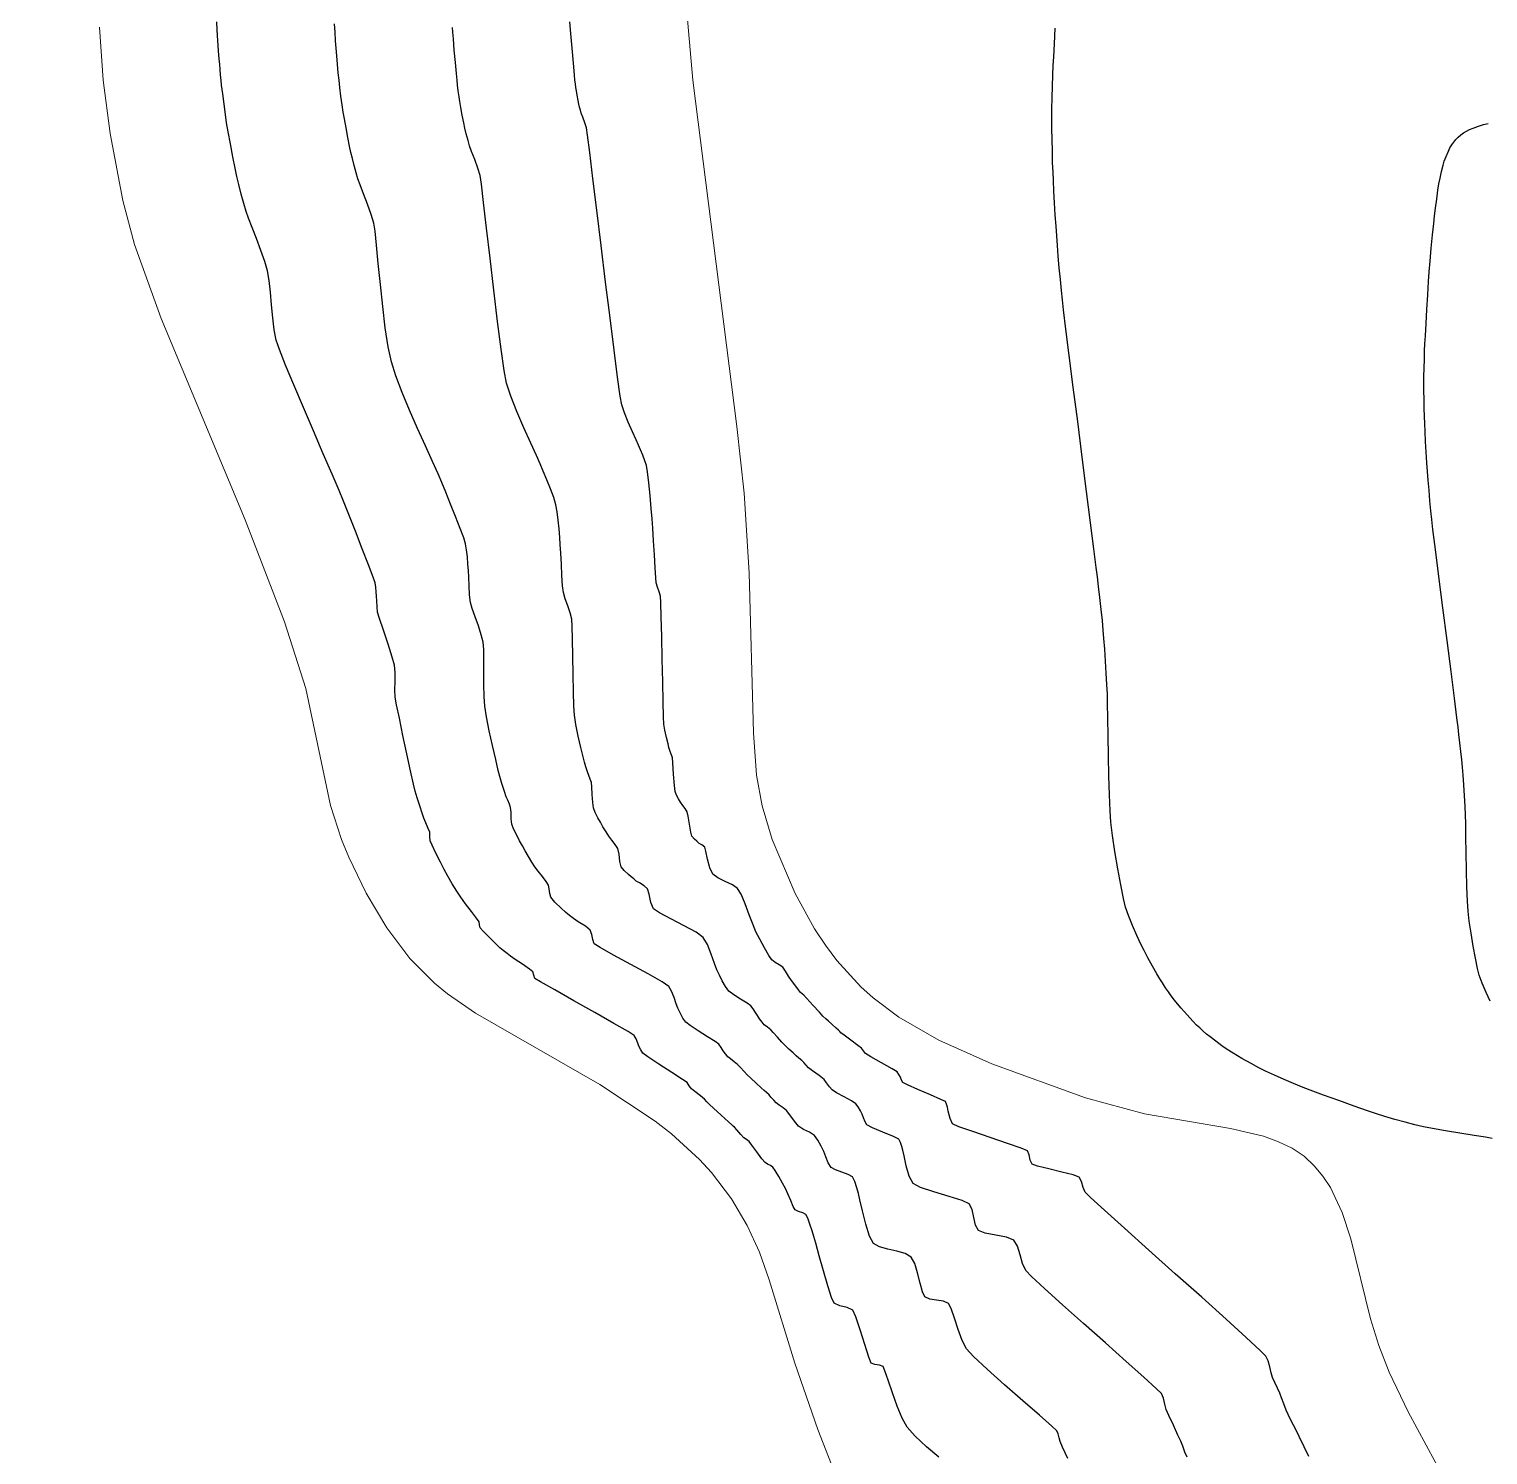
# Model space of a CAD drawing. Extents: x 27 to 849, y 0 to 853.
# Drawn here: x 456 to 524.5, y 241.8 to 308.7 of the extents above; entities that cross this region are included whole.
import ezdxf

# ---------------------------------------------------------------- set-up
doc = ezdxf.new("R2010")
doc.units = 0
doc.header["$LTSCALE"] = 2
doc.layers.add('Curva 1 m', color=5, linetype='Continuous')
doc.layers.add('Curva Mestra', color=1, linetype='Continuous')

msp = doc.modelspace()

# ---------------------------------------------------------------- linework, layer by layer
at = {"extrusion": (-0.049704, 0.050571, 0.997483), "elevation": -45.882}
msp.add_lwpolyline([(-371.684, 250.552), (-374.359, -58.63), (-849.748, -54.517), (-847.073, 254.665)], close=True, dxfattribs=at)
at = {"layer": 'Curva 1 m', "linetype": 'Continuous', "lineweight": -3}
for points, elevation in [([(498.692, 241.699), (498.128, 242.174), (497.587, 242.671), (497.206, 243.102), (496.983, 243.518), (496.749, 244.091), (496.523, 244.72), (496.323, 245.306), (496.17, 245.749), (496.08, 245.949), (495.914, 246.008), (495.693, 246.041), (495.529, 246.101), (495.417, 246.38), (495.228, 246.973), (495.01, 247.675), (494.807, 248.284), (494.667, 248.597), (494.403, 248.714), (494.048, 248.796), (493.787, 248.915), (493.67, 249.184), (493.492, 249.737), (493.287, 250.437), (493.086, 251.147), (492.924, 251.729), (492.832, 252.046), (492.748, 252.311), (492.646, 252.63), (492.545, 252.916), (492.461, 253.08), (492.313, 253.16), (492.114, 253.225), (491.961, 253.303), (491.868, 253.464), (491.748, 253.743), (491.62, 254.052), (491.505, 254.304), (491.367, 254.559), (491.19, 254.871), (491.023, 255.149), (490.917, 255.302), (490.804, 255.376), (490.661, 255.445), (490.544, 255.517), (490.398, 255.696), (490.156, 256.02), (489.92, 256.341), (489.792, 256.506), (489.672, 256.598), (489.551, 256.688), (489.414, 256.833), (489.214, 257.055), (489.104, 257.178), (489.045, 257.231), (488.986, 257.283), (488.824, 257.431), (488.477, 257.749), (488.12, 258.075), (487.931, 258.251), (487.819, 258.376), (487.706, 258.498), (487.522, 258.644), (487.245, 258.856), (487.092, 258.974), (487.038, 259.045), (486.986, 259.117), (486.937, 259.195), (486.885, 259.271), (486.668, 259.415), (486.165, 259.743), (485.563, 260.137), (485.048, 260.478), (484.809, 260.647), (484.708, 260.805), (484.625, 260.977), (484.57, 261.126), (484.497, 261.327), (484.409, 261.486), (484.124, 261.663), (483.453, 262.05), (482.55, 262.562), (481.571, 263.114), (480.674, 263.621), (480.012, 263.998), (479.743, 264.161), (479.696, 264.318), (479.651, 264.477), (479.484, 264.604), (479.155, 264.826), (478.809, 265.055), (478.594, 265.201), (478.435, 265.325), (478.256, 265.471), (478.103, 265.603), (477.91, 265.788), (477.605, 266.09), (477.317, 266.381), (477.178, 266.536), (477.15, 266.679), (477.125, 266.824), (477.009, 266.984), (476.764, 267.302), (476.484, 267.667), (476.263, 267.972), (476.079, 268.259), (475.867, 268.608), (475.659, 268.963), (475.488, 269.27), (475.31, 269.616), (475.1, 270.041), (474.921, 270.42), (474.835, 270.624), (474.819, 270.821), (474.805, 271.019), (474.739, 271.198), (474.629, 271.457), (474.535, 271.688), (474.456, 271.914), (474.34, 272.26), (474.219, 272.636), (474.125, 272.953), (474.047, 273.284), (473.908, 273.906), (473.734, 274.705), (473.55, 275.564), (473.381, 276.369), (473.253, 277.005), (473.191, 277.355), (473.174, 277.702), (473.178, 278.108), (473.178, 278.513), (473.151, 278.857), (473.047, 279.247), (472.854, 279.848), (472.635, 280.502), (472.449, 281.056), (472.359, 281.353), (472.333, 281.597), (472.321, 281.878), (472.311, 282.103), (472.295, 282.303), (472.275, 282.531), (472.243, 282.728), (472.148, 282.997), (471.933, 283.569), (471.642, 284.326), (471.321, 285.155), (471.013, 285.94), (470.764, 286.566), (470.556, 287.065), (470.226, 287.833), (469.813, 288.79), (469.352, 289.859), (468.879, 290.96), (468.431, 292.015), (468.045, 292.945), (467.757, 293.673), (467.603, 294.118), (467.508, 294.596), (467.438, 295.163), (467.382, 295.771), (467.329, 296.373), (467.269, 296.921), (467.191, 297.368), (467.064, 297.809), (466.883, 298.332), (466.678, 298.883), (466.476, 299.406), (466.307, 299.848), (466.199, 300.152), (466.087, 300.531), (465.965, 300.975), (465.85, 301.42), (465.757, 301.804), (465.675, 302.185), (465.567, 302.727), (465.451, 303.33), (465.347, 303.893), (465.274, 304.315), (465.217, 304.707), (465.152, 305.191), (465.091, 305.677), (465.042, 306.081), (465.015, 306.315), (464.992, 306.554), (464.968, 306.826), (464.949, 307.065), (464.931, 307.298), (464.901, 307.702), (464.866, 308.188), (464.834, 308.671), (464.813, 309.065)], 39), ([(504.754, 241.625), (504.51, 242.162), (504.39, 242.432), (504.345, 242.594), (504.298, 242.781), (504.237, 242.932), (503.997, 243.155), (503.424, 243.658), (502.643, 244.339), (501.782, 245.093), (500.969, 245.82), (500.33, 246.415), (499.992, 246.776), (499.793, 247.169), (499.606, 247.687), (499.434, 248.223), (499.28, 248.667), (499.147, 248.912), (498.917, 249.01), (498.593, 249.063), (498.271, 249.115), (498.044, 249.215), (497.932, 249.449), (497.822, 249.861), (497.705, 250.343), (497.567, 250.787), (497.397, 251.087), (497.123, 251.245), (496.73, 251.356), (496.299, 251.452), (495.909, 251.563), (495.639, 251.723), (495.453, 252.071), (495.274, 252.629), (495.116, 253.248), (494.994, 253.778), (494.922, 254.072), (494.85, 254.332), (494.762, 254.626), (494.644, 254.847), (494.451, 254.959), (494.148, 255.071), (493.843, 255.183), (493.644, 255.293), (493.513, 255.509), (493.403, 255.795), (493.302, 256.044), (493.178, 256.29), (493.023, 256.572), (492.861, 256.792), (492.635, 256.94), (492.349, 257.079), (492.115, 257.222), (491.919, 257.456), (491.711, 257.755), (491.552, 257.964), (491.398, 258.089), (491.212, 258.219), (491.068, 258.327), (490.95, 258.449), (490.823, 258.594), (490.733, 258.695), (490.617, 258.801), (490.498, 258.906), (490.368, 259.024), (490.128, 259.242), (489.875, 259.473), (489.707, 259.632), (489.56, 259.792), (489.396, 259.979), (489.257, 260.125), (489.102, 260.25), (488.92, 260.384), (488.797, 260.483), (488.686, 260.622), (488.584, 260.768), (488.488, 260.926), (488.381, 261.076), (488.206, 261.196), (487.842, 261.428), (487.41, 261.703), (487.031, 261.952), (486.824, 262.108), (486.689, 262.303), (486.561, 262.549), (486.456, 262.768), (486.378, 262.974), (486.277, 263.266), (486.159, 263.564), (486.026, 263.785), (485.709, 263.997), (485.058, 264.37), (484.244, 264.819), (483.437, 265.261), (482.807, 265.613), (482.526, 265.792), (482.455, 265.983), (482.41, 266.23), (482.341, 266.425), (482.115, 266.608), (481.778, 266.823), (481.549, 266.968), (481.429, 267.061), (481.295, 267.17), (481.18, 267.269), (480.974, 267.459), (480.676, 267.747), (480.486, 267.969), (480.442, 268.146), (480.42, 268.363), (480.381, 268.544), (480.277, 268.704), (480.095, 268.938), (479.894, 269.19), (479.735, 269.405), (479.596, 269.621), (479.437, 269.882), (479.282, 270.149), (479.153, 270.379), (479.024, 270.621), (478.875, 270.911), (478.743, 271.188), (478.663, 271.395), (478.631, 271.658), (478.622, 271.963), (478.604, 272.185), (478.548, 272.347), (478.469, 272.527), (478.401, 272.687), (478.315, 272.936), (478.193, 273.306), (478.094, 273.635), (478.025, 273.914), (477.903, 274.43), (477.753, 275.086), (477.602, 275.786), (477.473, 276.436), (477.393, 276.937), (477.361, 277.399), (477.35, 277.954), (477.351, 278.544), (477.352, 279.11), (477.343, 279.595), (477.314, 279.94), (477.226, 280.293), (477.089, 280.707), (476.936, 281.131), (476.802, 281.516), (476.72, 281.812), (476.678, 282.164), (476.655, 282.583), (476.64, 282.992), (476.623, 283.312), (476.6, 283.603), (476.574, 283.941), (476.538, 284.277), (476.488, 284.562), (476.4, 284.834), (476.233, 285.282), (476.019, 285.837), (475.785, 286.427), (475.562, 286.985), (475.378, 287.441), (475.206, 287.839), (474.938, 288.427), (474.604, 289.155), (474.235, 289.972), (473.861, 290.826), (473.512, 291.667), (473.217, 292.443), (473.008, 293.105), (472.858, 293.81), (472.722, 294.701), (472.599, 295.699), (472.49, 296.728), (472.394, 297.71), (472.311, 298.569), (472.241, 299.226), (472.183, 299.605), (472.064, 300.01), (471.892, 300.493), (471.706, 300.981), (471.543, 301.405), (471.44, 301.693), (471.356, 301.977), (471.264, 302.31), (471.177, 302.644), (471.108, 302.932), (471.047, 303.218), (470.966, 303.624), (470.879, 304.076), (470.801, 304.498), (470.746, 304.815), (470.695, 305.161), (470.641, 305.564), (470.591, 305.968), (470.551, 306.315), (470.517, 306.661), (470.481, 307.065), (470.447, 307.468), (470.419, 307.815), (470.392, 308.161), (470.363, 308.565), (470.336, 308.968)], 38), ([(510.347, 241.691), (510.25, 241.928), (510.148, 242.202), (510.054, 242.441), (509.923, 242.73), (509.711, 243.189), (509.5, 243.647), (509.375, 243.935), (509.306, 244.178), (509.236, 244.458), (509.145, 244.685), (508.906, 244.916), (508.324, 245.443), (507.497, 246.183), (506.52, 247.052), (505.49, 247.968), (504.504, 248.849), (503.659, 249.611), (503.051, 250.173), (502.777, 250.451), (502.632, 250.777), (502.512, 251.194), (502.384, 251.596), (502.214, 251.875), (501.873, 252.019), (501.37, 252.113), (500.875, 252.202), (500.559, 252.329), (500.428, 252.582), (500.342, 252.948), (500.258, 253.316), (500.128, 253.577), (499.794, 253.736), (499.181, 253.929), (498.471, 254.138), (497.846, 254.345), (497.49, 254.531), (497.309, 254.875), (497.168, 255.368), (497.069, 255.833), (497.012, 256.097), (496.964, 256.271), (496.906, 256.467), (496.827, 256.614), (496.568, 256.746), (496.079, 256.949), (495.59, 257.152), (495.327, 257.283), (495.24, 257.427), (495.167, 257.618), (495.099, 257.784), (495.016, 257.947), (494.913, 258.135), (494.805, 258.282), (494.603, 258.412), (494.252, 258.604), (493.898, 258.796), (493.687, 258.928), (493.561, 259.078), (493.433, 259.267), (493.311, 259.422), (493.086, 259.602), (492.777, 259.825), (492.586, 259.967), (492.473, 260.088), (492.362, 260.212), (492.264, 260.303), (492.129, 260.422), (492.011, 260.528), (491.862, 260.662), (491.659, 260.846), (491.483, 261.012), (491.331, 261.175), (491.124, 261.407), (490.927, 261.627), (490.808, 261.753), (490.653, 261.871), (490.502, 261.991), (490.405, 262.109), (490.285, 262.273), (490.182, 262.42), (490.09, 262.568), (489.984, 262.742), (489.878, 262.881), (489.701, 263.002), (489.395, 263.183), (489.072, 263.385), (488.84, 263.569), (488.688, 263.777), (488.539, 264.043), (488.402, 264.321), (488.288, 264.559), (488.17, 264.868), (488.019, 265.306), (487.841, 265.753), (487.642, 266.085), (487.307, 266.326), (486.744, 266.636), (486.115, 266.959), (485.583, 267.24), (485.309, 267.423), (485.19, 267.725), (485.112, 268.111), (485.031, 268.372), (484.867, 268.513), (484.648, 268.648), (484.503, 268.734), (484.379, 268.832), (484.258, 268.935), (484.128, 269.047), (483.936, 269.226), (483.795, 269.401), (483.736, 269.653), (483.694, 269.998), (483.637, 270.265), (483.516, 270.454), (483.349, 270.658), (483.206, 270.839), (483.08, 271.039), (482.938, 271.277), (482.819, 271.488), (482.703, 271.7), (482.578, 271.944), (482.492, 272.165), (482.46, 272.418), (482.437, 272.795), (482.419, 273.154), (482.403, 273.351), (482.34, 273.519), (482.268, 273.685), (482.211, 273.851), (482.129, 274.098), (482.063, 274.318), (482.004, 274.556), (481.899, 274.996), (481.778, 275.537), (481.667, 276.079), (481.596, 276.519), (481.57, 276.937), (481.552, 277.612), (481.538, 278.433), (481.525, 279.294), (481.513, 280.085), (481.497, 280.698), (481.476, 281.023), (481.399, 281.314), (481.281, 281.647), (481.161, 281.981), (481.08, 282.271), (481.045, 282.588), (481.014, 283.066), (480.986, 283.611), (480.96, 284.128), (480.935, 284.521), (480.908, 284.862), (480.879, 285.258), (480.842, 285.671), (480.794, 286.063), (480.732, 286.396), (480.63, 286.733), (480.48, 287.135), (480.307, 287.56), (480.137, 287.967), (479.993, 288.316), (479.824, 288.699), (479.554, 289.288), (479.231, 290.003), (478.901, 290.762), (478.612, 291.485), (478.412, 292.092), (478.299, 292.688), (478.154, 293.699), (477.988, 294.999), (477.812, 296.462), (477.637, 297.963), (477.475, 299.377), (477.336, 300.578), (477.233, 301.441), (477.176, 301.842), (477.07, 302.189), (476.919, 302.599), (476.773, 302.978), (476.68, 303.233), (476.604, 303.495), (476.524, 303.795), (476.459, 304.06), (476.405, 304.312), (476.335, 304.671), (476.266, 305.038), (476.217, 305.315), (476.183, 305.545), (476.147, 305.814), (476.114, 306.083), (476.088, 306.315), (476.058, 306.626), (476.011, 307.146), (475.96, 307.735), (475.915, 308.254), (475.889, 308.565), (475.871, 308.796)], 37), ([(516.058, 241.719), (515.838, 242.183), (515.613, 242.661), (515.469, 242.961), (515.347, 243.193), (515.206, 243.456), (515.089, 243.69), (515.002, 243.902), (514.892, 244.189), (514.783, 244.477), (514.699, 244.69), (514.59, 244.928), (514.463, 245.198), (514.359, 245.437), (514.299, 245.648), (514.231, 245.929), (514.151, 246.214), (514.053, 246.437), (513.784, 246.703), (513.126, 247.308), (512.177, 248.167), (511.035, 249.195), (509.796, 250.305), (508.558, 251.414), (507.419, 252.436), (506.475, 253.285), (505.823, 253.877), (505.562, 254.126), (505.469, 254.356), (505.389, 254.635), (505.28, 254.838), (505.01, 254.937), (504.478, 255.073), (503.861, 255.219), (503.335, 255.351), (503.075, 255.443), (502.993, 255.627), (502.939, 255.879), (502.859, 256.067), (502.569, 256.191), (501.927, 256.416), (501.109, 256.693), (500.288, 256.972), (499.641, 257.204), (499.341, 257.339), (499.224, 257.592), (499.143, 257.925), (499.103, 258.122), (499.063, 258.258), (499.01, 258.381), (498.791, 258.485), (498.301, 258.701), (497.721, 258.953), (497.23, 259.169), (497.01, 259.273), (496.948, 259.393), (496.896, 259.523), (496.829, 259.651), (496.749, 259.773), (496.505, 259.919), (496.008, 260.201), (495.509, 260.484), (495.258, 260.633), (495.163, 260.756), (495.07, 260.881), (494.898, 261.015), (494.573, 261.258), (494.254, 261.494), (494.103, 261.606), (494.047, 261.667), (493.992, 261.729), (493.879, 261.831), (493.672, 262.016), (493.523, 262.151), (493.389, 262.271), (493.259, 262.393), (493.093, 262.573), (492.792, 262.904), (492.5, 263.227), (492.36, 263.38), (492.282, 263.439), (492.206, 263.499), (492.111, 263.622), (491.934, 263.858), (491.78, 264.071), (491.652, 264.274), (491.506, 264.51), (491.374, 264.686), (491.213, 264.801), (491.013, 264.914), (490.855, 265.03), (490.719, 265.236), (490.512, 265.599), (490.293, 266.008), (490.119, 266.35), (489.983, 266.676), (489.805, 267.149), (489.608, 267.663), (489.417, 268.11), (489.258, 268.385), (489.009, 268.56), (488.666, 268.718), (488.327, 268.877), (488.091, 269.054), (487.955, 269.351), (487.848, 269.759), (487.77, 270.131), (487.722, 270.319), (487.579, 270.429), (487.458, 270.5), (487.396, 270.55), (487.335, 270.601), (487.228, 270.695), (487.104, 270.834), (487.06, 271.033), (486.998, 271.405), (486.937, 271.78), (486.893, 271.986), (486.792, 272.131), (486.678, 272.273), (486.579, 272.432), (486.484, 272.597), (486.394, 272.764), (486.321, 272.936), (486.292, 273.219), (486.254, 273.753), (486.22, 274.273), (486.202, 274.517), (486.17, 274.601), (486.135, 274.684), (486.089, 274.819), (486.033, 275), (485.991, 275.167), (485.92, 275.472), (485.847, 275.816), (485.799, 276.101), (485.783, 276.437), (485.763, 277.14), (485.74, 278.087), (485.717, 279.151), (485.693, 280.21), (485.671, 281.138), (485.653, 281.812), (485.639, 282.107), (485.582, 282.306), (485.5, 282.531), (485.441, 282.731), (485.42, 282.966), (485.389, 283.436), (485.354, 284.044), (485.316, 284.694), (485.279, 285.289), (485.247, 285.731), (485.203, 286.221), (485.145, 286.823), (485.083, 287.429), (485.024, 287.933), (484.977, 288.231), (484.906, 288.456), (484.806, 288.714), (484.699, 288.97), (484.607, 289.19), (484.499, 289.434), (484.325, 289.814), (484.126, 290.261), (483.943, 290.706), (483.817, 291.078), (483.748, 291.494), (483.626, 292.386), (483.463, 293.647), (483.271, 295.168), (483.063, 296.842), (482.852, 298.561), (482.648, 300.219), (482.466, 301.707), (482.317, 302.918), (482.214, 303.744), (482.168, 304.078), (482.091, 304.319), (481.989, 304.588), (481.92, 304.774), (481.882, 304.905), (481.842, 305.055), (481.809, 305.187), (481.772, 305.37), (481.724, 305.618), (481.689, 305.815), (481.666, 305.974), (481.643, 306.155), (481.624, 306.315), (481.6, 306.574), (481.551, 307.122), (481.49, 307.815), (481.429, 308.508), (481.382, 309.056)], 36), ([(524.673, 256.653), (524.359, 256.707), (523.82, 256.795), (523.157, 256.901), (522.472, 257.012), (521.868, 257.115), (521.446, 257.196), (521.044, 257.292), (520.58, 257.413), (520.096, 257.547), (519.635, 257.68), (519.24, 257.801), (518.816, 257.944), (518.19, 258.165), (517.466, 258.425), (516.746, 258.688), (516.131, 258.916), (515.723, 259.074), (515.346, 259.23), (514.902, 259.422), (514.447, 259.625), (514.035, 259.814), (513.723, 259.966), (513.355, 260.163), (512.925, 260.408), (512.52, 260.647), (512.232, 260.827), (511.986, 261), (511.696, 261.216), (511.433, 261.419), (511.265, 261.552), (511.112, 261.683), (510.942, 261.836), (510.796, 261.975), (510.622, 262.158), (510.347, 262.458), (510.071, 262.762), (509.897, 262.962), (509.757, 263.14), (509.603, 263.348), (509.471, 263.533), (509.34, 263.725), (509.191, 263.949), (509.065, 264.149), (508.932, 264.375), (508.725, 264.736), (508.504, 265.134), (508.329, 265.469), (508.187, 265.765), (507.997, 266.18), (507.791, 266.649), (507.604, 267.111), (507.468, 267.503), (507.366, 267.92), (507.237, 268.551), (507.097, 269.311), (506.961, 270.113), (506.847, 270.872), (506.769, 271.502), (506.733, 272.035), (506.704, 272.781), (506.681, 273.663), (506.663, 274.607), (506.648, 275.539), (506.635, 276.383), (506.623, 277.064), (506.61, 277.508), (506.586, 277.961), (506.556, 278.493), (506.52, 279.057), (506.483, 279.611), (506.447, 280.109), (506.415, 280.508), (506.373, 280.96), (506.318, 281.484), (506.257, 282.032), (506.198, 282.556), (506.145, 283.008), (506.091, 283.442), (505.98, 284.319), (505.824, 285.539), (505.637, 287.007), (505.43, 288.624), (505.217, 290.293), (505.01, 291.916), (504.822, 293.397), (504.665, 294.637), (504.552, 295.54), (504.497, 296.008), (504.451, 296.451), (504.403, 296.962), (504.354, 297.507), (504.307, 298.052), (504.266, 298.564), (504.232, 299.008), (504.2, 299.461), (504.167, 299.992), (504.133, 300.557), (504.102, 301.111), (504.076, 301.61), (504.058, 302.008), (504.042, 302.459), (504.027, 302.983), (504.015, 303.532), (504.007, 304.056), (504.004, 304.508), (504.009, 304.959), (504.02, 305.484), (504.035, 306.032), (504.053, 306.556), (504.071, 307.008), (504.091, 307.417), (504.124, 308.027), (504.166, 308.764)], 34), ([(524.567, 263.09), (524.381, 263.503), (524.195, 263.944), (524.061, 264.322), (523.985, 264.634), (523.888, 265.108), (523.783, 265.678), (523.681, 266.279), (523.595, 266.849), (523.537, 267.321), (523.507, 267.793), (523.483, 268.461), (523.465, 269.243), (523.451, 270.054), (523.439, 270.811), (523.428, 271.429), (523.417, 271.825), (523.396, 272.242), (523.367, 272.732), (523.334, 273.24), (523.301, 273.707), (523.272, 274.075), (523.24, 274.415), (523.199, 274.808), (523.153, 275.219), (523.108, 275.612), (523.069, 275.95), (523.013, 276.396), (522.897, 277.313), (522.737, 278.567), (522.551, 280.025), (522.355, 281.553), (522.169, 283.018), (522.008, 284.286), (521.89, 285.225), (521.833, 285.7), (521.791, 286.107), (521.748, 286.578), (521.704, 287.072), (521.665, 287.544), (521.634, 287.95), (521.606, 288.366), (521.575, 288.857), (521.546, 289.365), (521.521, 289.832), (521.504, 290.2), (521.492, 290.539), (521.481, 290.932), (521.471, 291.343), (521.465, 291.736), (521.463, 292.075), (521.467, 292.414), (521.475, 292.807), (521.487, 293.219), (521.5, 293.612), (521.513, 293.95), (521.532, 294.325), (521.563, 294.892), (521.602, 295.562), (521.644, 296.25), (521.683, 296.867), (521.716, 297.325), (521.758, 297.829), (521.812, 298.436), (521.871, 299.055), (521.924, 299.591), (521.962, 299.95), (522.007, 300.313), (522.065, 300.742), (522.124, 301.15), (522.173, 301.449), (522.226, 301.715), (522.296, 302.03), (522.366, 302.323), (522.42, 302.522), (522.506, 302.743), (522.613, 302.989), (522.687, 303.145), (522.772, 303.284), (522.864, 303.415), (522.966, 303.535), (523.075, 303.649), (523.197, 303.751), (523.324, 303.845), (523.462, 303.929), (523.607, 304.005), (523.77, 304.069), (524.026, 304.161), (524.255, 304.234), (524.478, 304.283)], 33)]:
    msp.add_lwpolyline(points, dxfattribs=dict(at, elevation=elevation))
at = {"layer": 'Curva Mestra', "lineweight": 0}
for points, elevation in [([(522.42, 240.69), (520.723, 243.815), (519.831, 245.69), (519.344, 246.94), (518.961, 248.19), (518.031, 251.94), (517.627, 253.178), (517.077, 254.346), (516.728, 254.882), (516.318, 255.373), (515.84, 255.812), (515.284, 256.189), (514.648, 256.5), (513.941, 256.751), (512.381, 257.121), (508.347, 257.801), (505.59, 258.557), (501.193, 260.147), (498.693, 261.263), (496.829, 262.339), (495.621, 263.246), (495.035, 263.774), (493.911, 265.007), (493.378, 265.722), (492.871, 266.492), (491.95, 268.141), (490.874, 270.684), (490.412, 272.267), (490.149, 273.706), (490.002, 275.683), (489.802, 283.19), (489.559, 286.94), (489.221, 290.065), (487.16, 306.315), (486.829, 310.065)], 35), ([(494.421, 239.427), (493.014, 242.986), (491.936, 246.107), (490.742, 250.021), (490.278, 251.313), (489.708, 252.565), (488.973, 253.811), (488.033, 255.048), (487.474, 255.661), (486.155, 256.871), (485.388, 257.466), (482.793, 259.186), (476.96, 262.53), (475.64, 263.435), (475.026, 263.936), (473.869, 265.103), (472.791, 266.538), (471.822, 268.161), (471.006, 269.853), (470.668, 270.689), (470.156, 272.27), (468.988, 277.773), (467.999, 280.893), (466.15, 285.691), (462.199, 295.132), (460.959, 298.611), (460.406, 300.677), (459.803, 303.815), (459.479, 306.315), (459.309, 308.815)], 40)]:
    msp.add_lwpolyline(points, dxfattribs=dict(at, elevation=elevation)).dxf.unprotected_set("ltscale", 0)

doc.saveas('drawing.dxf')
